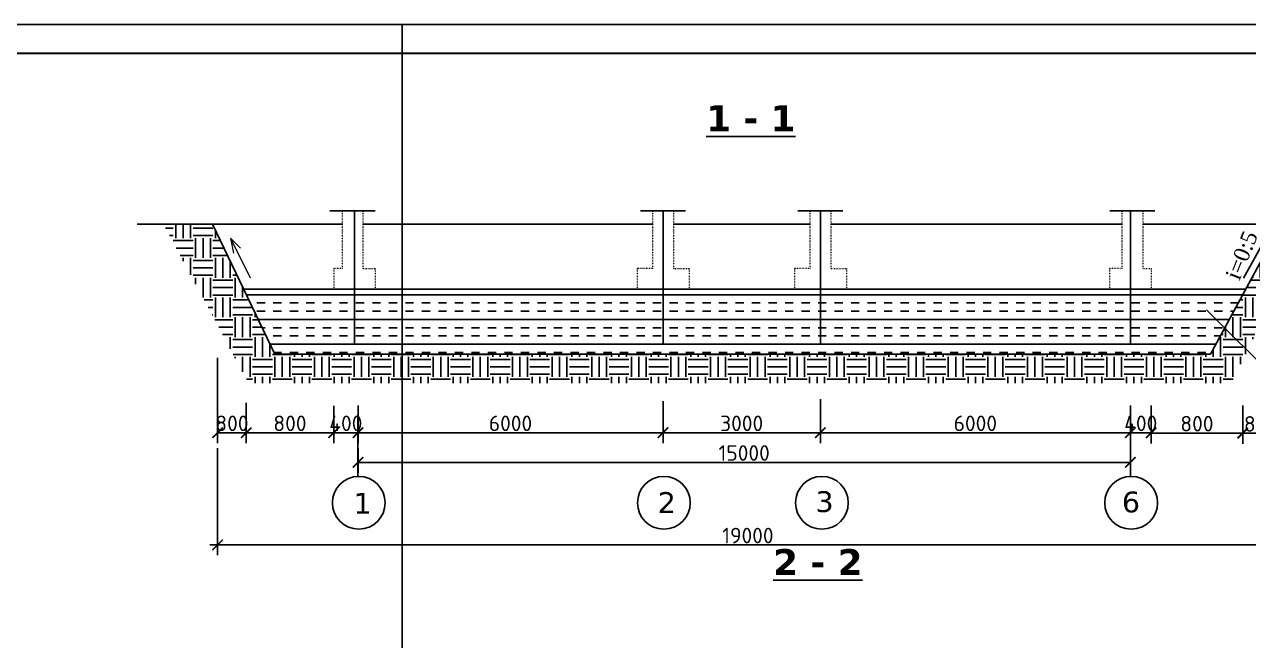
# Model space of a CAD drawing. Header units: millimetres. Extents: x 572274 to 2241483, y -888675 to -304135.
# Drawn here: x 825698 to 849243, y -614907 to -603052 of the extents above; entities that cross this region are included whole.
import ezdxf

# ---------------------------------------------------------------- set-up
doc = ezdxf.new("R2010")
doc.units = ezdxf.units.MM
doc.linetypes.add('ACAD_ISO03W100', pattern=[30, 12, -18])
doc.layers.add('RAMKA', color=19, linetype='Continuous')
doc.layers.add('ок', color=140, linetype='Continuous')
doc.styles.get("Standard").update_dxf_attribs({"font": 'isocpeur.ttf'})
doc.styles.add('TNRoman', font='timesbd.ttf')
doc.dimstyles.new('ISO-25$0', dxfattribs={"dimtxt": 300, "dimasz": 200, "dimexe": 100, "dimexo": 300, "dimgap": 50, "dimtad": 1, "dimdec": 0, "dimtxsty": 'Standard', "dimblk": 'OBLIQUE', "dimcen": 250, "dimdle": 150, "dimadec": 0, "dimazin": 0, "dimtfac": 1, "dimtdec": 0, "dimtmove": 0, "dimatfit": 3, "dimldrblk": 'OBLIQUE', "dimfxl": 1.25, "dimarcsym": 0})
pattern_1 = [(0, (180860.96, -1366449.32), (381, 381), [381, -381]), (0, (180860.96, -1366306.45), (381, 381), [381, -381]), (0, (180860.96, -1366163.57), (381, 381), [381, -381]), (90, (180908.6, -1366115.95), (-381, 381), [381, -381]), (90, (181051.46, -1366115.95), (-381, 381), [381, -381]), (90, (181194.33, -1366115.95), (-381, 381), [381, -381])]

# ---------------------------------------------------------------- blocks, each defined once
blk = doc.blocks.new('_ArchTick')
at = {"color": 0, "linetype": 'ByBlock', "const_width": 0.15}
blk.add_lwpolyline([(-0.5, -0.5), (0.5, 0.5)], dxfattribs=at)
blk = doc.blocks.new('*D1619')
at = {"layer": 'Defpoints', "color": 0, "lineweight": 25}
for p in [(847371, -610082), (849132, -610082), (849132, -610914)]:
    blk.add_point(p, dxfattribs=at)
at = {"layer": 'RAMKA', "color": 5, "lineweight": -2}
for p, q in [((847371, -610382), (847371, -611114)), ((849132, -610382), (849132, -611114)), ((847371, -610914), (849132, -610914))]:
    blk.add_line(p, q, dxfattribs=at)
at = {"layer": 'RAMKA', "color": 5, "lineweight": -2, "xscale": 200, "yscale": 200, "zscale": 200, "rotation": 180}
blk.add_blockref('_ArchTick', (847371, -610914), dxfattribs=at)
at = {"layer": 'RAMKA', "color": 5, "lineweight": -2, "xscale": 200, "yscale": 200, "zscale": 200}
blk.add_blockref('_ArchTick', (849132, -610914), dxfattribs=at)
at = {"layer": 'RAMKA', "color": 5, "insert": (848251, -610734), "char_height": 300, "attachment_point": 5}
blk.add_mtext('800', dxfattribs=at)
blk = doc.blocks.new('*D1620')
at = {"layer": 'Defpoints', "color": 0, "lineweight": 25}
for p in [(829964, -610349), (831646, -610447), (829964, -610908)]:
    blk.add_point(p, dxfattribs=at)
at = {"layer": 'RAMKA', "color": 5, "lineweight": -2}
for p, q in [((829964, -610649), (829964, -611108)), ((831646, -610747), (831646, -611108)), ((831646, -610908), (829964, -610908))]:
    blk.add_line(p, q, dxfattribs=at)
at = {"layer": 'RAMKA', "color": 5, "lineweight": -2, "xscale": 200, "yscale": 200, "zscale": 200, "rotation": 180}
blk.add_blockref('_ArchTick', (829964, -610908), dxfattribs=at)
at = {"layer": 'RAMKA', "color": 5, "lineweight": -2, "xscale": 200, "yscale": 200, "zscale": 200}
blk.add_blockref('_ArchTick', (831646, -610908), dxfattribs=at)
at = {"layer": 'RAMKA', "color": 5, "insert": (830805, -610728), "char_height": 300, "attachment_point": 5}
blk.add_mtext('800', dxfattribs=at)
blk = doc.blocks.new('*D1621')
at = {"layer": 'Defpoints', "color": 0, "lineweight": 25}
for p in [(829414, -609168), (829964, -610032), (829414, -610908)]:
    blk.add_point(p, dxfattribs=at)
at = {"layer": 'RAMKA', "color": 5, "lineweight": -2}
for p, q in [((829414, -609468), (829414, -611108)), ((829964, -610332), (829964, -611108)), ((829964, -610908), (829414, -610908))]:
    blk.add_line(p, q, dxfattribs=at)
at = {"layer": 'RAMKA', "color": 5, "lineweight": -2, "xscale": 200, "yscale": 200, "zscale": 200, "rotation": 180}
blk.add_blockref('_ArchTick', (829414, -610908), dxfattribs=at)
at = {"layer": 'RAMKA', "color": 5, "lineweight": -2, "xscale": 200, "yscale": 200, "zscale": 200}
blk.add_blockref('_ArchTick', (829964, -610908), dxfattribs=at)
at = {"layer": 'RAMKA', "color": 5, "insert": (829689, -610728), "char_height": 300, "attachment_point": 5}
blk.add_mtext('800', dxfattribs=at)
blk = doc.blocks.new('*D1622')
at = {"layer": 'Defpoints', "color": 0, "lineweight": 25}
for p in [(849814, -609168), (849132, -610422), (849814, -610919)]:
    blk.add_point(p, dxfattribs=at)
at = {"layer": 'RAMKA', "color": 5, "lineweight": -2}
for p, q in [((849814, -609468), (849814, -611119)), ((849132, -610722), (849132, -611119)), ((849132, -610919), (849814, -610919))]:
    blk.add_line(p, q, dxfattribs=at)
at = {"layer": 'RAMKA', "color": 5, "lineweight": -2, "xscale": 200, "yscale": 200, "zscale": 200, "rotation": 180}
blk.add_blockref('_ArchTick', (849132, -610919), dxfattribs=at)
at = {"layer": 'RAMKA', "color": 5, "lineweight": -2, "xscale": 200, "yscale": 200, "zscale": 200}
blk.add_blockref('_ArchTick', (849814, -610919), dxfattribs=at)
at = {"layer": 'RAMKA', "color": 5, "insert": (849473, -610739), "char_height": 300, "attachment_point": 5}
blk.add_mtext('800', dxfattribs=at)
blk = doc.blocks.new('*D1623')
at = {"layer": 'Defpoints', "color": 0, "lineweight": 25}
for p in [(831646, -610090), (832114, -610082), (832114, -610908)]:
    blk.add_point(p, dxfattribs=at)
at = {"layer": 'RAMKA', "color": 5, "lineweight": -2}
for p, q in [((831646, -610390), (831646, -611108)), ((832114, -610382), (832114, -611108)), ((831646, -610908), (832114, -610908))]:
    blk.add_line(p, q, dxfattribs=at)
at = {"layer": 'RAMKA', "color": 5, "lineweight": -2, "xscale": 200, "yscale": 200, "zscale": 200, "rotation": 180}
blk.add_blockref('_ArchTick', (831646, -610908), dxfattribs=at)
at = {"layer": 'RAMKA', "color": 5, "lineweight": -2, "xscale": 200, "yscale": 200, "zscale": 200}
blk.add_blockref('_ArchTick', (832114, -610908), dxfattribs=at)
at = {"layer": 'RAMKA', "color": 5, "insert": (831880, -610728), "char_height": 300, "attachment_point": 5}
blk.add_mtext('400', dxfattribs=at)
blk = doc.blocks.new('*D1624')
at = {"layer": 'Defpoints', "color": 0, "lineweight": 25}
for p in [(837981, -610004), (832114, -610082), (837981, -610908)]:
    blk.add_point(p, dxfattribs=at)
at = {"layer": 'RAMKA', "color": 5, "lineweight": -2}
for p, q in [((832114, -610382), (832114, -611108)), ((837981, -610304), (837981, -611108)), ((832114, -610908), (837981, -610908))]:
    blk.add_line(p, q, dxfattribs=at)
at = {"layer": 'RAMKA', "color": 5, "lineweight": -2, "xscale": 200, "yscale": 200, "zscale": 200, "rotation": 180}
blk.add_blockref('_ArchTick', (832114, -610908), dxfattribs=at)
at = {"layer": 'RAMKA', "color": 5, "lineweight": -2, "xscale": 200, "yscale": 200, "zscale": 200}
blk.add_blockref('_ArchTick', (837981, -610908), dxfattribs=at)
at = {"layer": 'RAMKA', "color": 5, "insert": (835047, -610728), "char_height": 300, "attachment_point": 5}
blk.add_mtext('6000', dxfattribs=at)
blk = doc.blocks.new('*D1625')
at = {"layer": 'Defpoints', "color": 0, "lineweight": 25}
for p in [(846971, -610082), (847371, -610082), (847371, -610908)]:
    blk.add_point(p, dxfattribs=at)
at = {"layer": 'RAMKA', "color": 5, "lineweight": -2}
for p, q in [((846971, -610382), (846971, -611108)), ((847371, -610382), (847371, -611108)), ((846971, -610908), (847371, -610908))]:
    blk.add_line(p, q, dxfattribs=at)
at = {"layer": 'RAMKA', "color": 5, "lineweight": -2, "xscale": 200, "yscale": 200, "zscale": 200, "rotation": 180}
blk.add_blockref('_ArchTick', (846971, -610908), dxfattribs=at)
at = {"layer": 'RAMKA', "color": 5, "lineweight": -2, "xscale": 200, "yscale": 200, "zscale": 200}
blk.add_blockref('_ArchTick', (847371, -610908), dxfattribs=at)
at = {"layer": 'RAMKA', "color": 5, "insert": (847171, -610728), "char_height": 300, "attachment_point": 5}
blk.add_mtext('400', dxfattribs=at)
blk = doc.blocks.new('*D1626')
at = {"layer": 'Defpoints', "color": 0, "lineweight": 25}
for p in [(832114, -610909), (846971, -610921), (846971, -611478)]:
    blk.add_point(p, dxfattribs=at)
at = {"layer": 'RAMKA', "color": 5, "lineweight": -2}
for p, q in [((832114, -611209), (832114, -611678)), ((846971, -611221), (846971, -611678)), ((832114, -611478), (846971, -611478))]:
    blk.add_line(p, q, dxfattribs=at)
at = {"layer": 'RAMKA', "color": 5, "lineweight": -2, "xscale": 200, "yscale": 200, "zscale": 200, "rotation": 180}
blk.add_blockref('_ArchTick', (832114, -611478), dxfattribs=at)
at = {"layer": 'RAMKA', "color": 5, "lineweight": -2, "xscale": 200, "yscale": 200, "zscale": 200}
blk.add_blockref('_ArchTick', (846971, -611478), dxfattribs=at)
at = {"layer": 'RAMKA', "color": 5, "insert": (839542, -611298), "char_height": 300, "attachment_point": 5}
blk.add_mtext('15000', dxfattribs=at)
blk = doc.blocks.new('*D1628')
at = {"layer": 'Defpoints', "color": 0, "lineweight": 25}
for p in [(837981, -610004), (841008, -609961), (841008, -610908)]:
    blk.add_point(p, dxfattribs=at)
at = {"layer": 'RAMKA', "color": 5, "lineweight": -2}
for p, q in [((841008, -610261), (841008, -611108)), ((837981, -610304), (837981, -611108)), ((837831, -610908), (841158, -610908))]:
    blk.add_line(p, q, dxfattribs=at)
at = {"layer": 'RAMKA', "color": 5, "lineweight": -2, "xscale": 200, "yscale": 200, "zscale": 200, "rotation": 180}
blk.add_blockref('_ArchTick', (837981, -610908), dxfattribs=at)
at = {"layer": 'RAMKA', "color": 5, "lineweight": -2, "xscale": 200, "yscale": 200, "zscale": 200}
blk.add_blockref('_ArchTick', (841008, -610908), dxfattribs=at)
at = {"layer": 'RAMKA', "color": 5, "insert": (839494, -610728), "char_height": 300, "attachment_point": 5}
blk.add_mtext('3000', dxfattribs=at)
blk = doc.blocks.new('*D1629')
at = {"layer": 'Defpoints', "color": 0, "lineweight": 25}
for p in [(841008, -609961), (846971, -610082), (846971, -610908)]:
    blk.add_point(p, dxfattribs=at)
at = {"layer": 'RAMKA', "color": 5, "lineweight": -2}
for p, q in [((841008, -610261), (841008, -611108)), ((846971, -610382), (846971, -611108)), ((840858, -610908), (847121, -610908))]:
    blk.add_line(p, q, dxfattribs=at)
at = {"layer": 'RAMKA', "color": 5, "lineweight": -2, "xscale": 200, "yscale": 200, "zscale": 200, "rotation": 180}
blk.add_blockref('_ArchTick', (841008, -610908), dxfattribs=at)
at = {"layer": 'RAMKA', "color": 5, "lineweight": -2, "xscale": 200, "yscale": 200, "zscale": 200}
blk.add_blockref('_ArchTick', (846971, -610908), dxfattribs=at)
at = {"layer": 'RAMKA', "color": 5, "insert": (843989, -610728), "char_height": 300, "attachment_point": 5}
blk.add_mtext('6000', dxfattribs=at)
blk = doc.blocks.new('*D1630')
at = {"layer": 'Defpoints', "color": 0, "lineweight": 25}
for p in [(829414, -610908), (849814, -610919), (849814, -613067)]:
    blk.add_point(p, dxfattribs=at)
at = {"layer": 'RAMKA', "color": 5, "lineweight": -2}
for p, q in [((829414, -611208), (829414, -613267)), ((849814, -611219), (849814, -613267)), ((829264, -613067), (849964, -613067))]:
    blk.add_line(p, q, dxfattribs=at)
at = {"layer": 'RAMKA', "color": 5, "lineweight": -2, "xscale": 200, "yscale": 200, "zscale": 200, "rotation": 180}
blk.add_blockref('_ArchTick', (829414, -613067), dxfattribs=at)
at = {"layer": 'RAMKA', "color": 5, "lineweight": -2, "xscale": 200, "yscale": 200, "zscale": 200}
blk.add_blockref('_ArchTick', (849814, -613067), dxfattribs=at)
at = {"layer": 'RAMKA', "color": 5, "insert": (839614, -612887), "char_height": 300, "attachment_point": 5}
blk.add_mtext('19000', dxfattribs=at)

msp = doc.modelspace()

# ---------------------------------------------------------------- hatches: boundary and pattern name
at = {"linetype": 'ByBlock', "ltscale": 50}
h = msp.add_hatch(dxfattribs=at)
h.set_pattern_fill('EARTH', color=256, scale=60, style=0)
h.set_pattern_definition(pattern_1)
h.paths.add_polyline_path([(849217.972, -609324.4), (848786.259, -608893.083), (848513.857, -609396.97), (830513.857, -609396.97), (829313.857, -606896.97), (828373.082, -606896.97), (830009.793, -609953.33), (848908.355, -609953.33)])
h = msp.add_hatch(dxfattribs=at)
h.set_pattern_fill('EARTH', color=256, scale=60, style=0)
h.set_pattern_definition(pattern_1)
h.paths.add_polyline_path([(850144.174, -607442.993), (851030.374, -607442.993), (851030.374, -606896.97), (849865.358, -606896.97), (848786.259, -608893.083), (849217.972, -609324.4)])
at = {"ltscale": 50}
h = msp.add_hatch(dxfattribs=at)
h.set_pattern_fill('INSUL', color=256, scale=50, style=0)
h.set_pattern_definition([(0, (-310292.8, -1045926.5), (0, 476.25), []), (0, (-310292.8, -1045767.75), (0, 476.25), [158.75, -158.75]), (0, (-310292.8, -1045609), (0, 476.25), [158.75, -158.75])])
h.paths.add_polyline_path([(829913.857, -608146.97), (830513.857, -609396.97), (848513.857, -609396.97), (849189.608, -608146.97)])

# ---------------------------------------------------------------- linework, layer by layer
for p, q in [((831813.857, -606640.1), (831572.828, -606640.1)), ((831572.828, -606640.1), (832441.941, -606640.1)), ((832046.305, -606641.523), (832046.305, -609203.622)), ((837787.473, -606640.1), (837546.444, -606640.1)), ((837546.444, -606640.1), (838415.556, -606640.1)), ((837981, -606641.523), (837981, -609203.622)), ((840814.456, -606640.1), (840573.426, -606640.1)), ((840573.426, -606640.1), (841442.539, -606640.1)), ((841007.983, -606641.523), (841007.983, -609203.622)), ((846572.828, -606640.1), (847441.941, -606640.1)), ((846970.944, -606641.523), (846970.944, -609203.622)), ((827864.066, -606896.97), (831813.857, -606896.97)), ((830513.857, -609396.97), (829313.857, -606896.97)), ((832213.857, -606896.97), (837787.473, -606896.97)), ((838187.473, -606896.97), (840814.456, -606896.97)), ((841214.456, -606896.97), (846813.857, -606896.97)), ((847213.857, -606896.97), (851030.374, -606896.97)), ((848513.857, -609396.97), (849865.358, -606896.97)), ((849147.761, -607930.991), (849631.826, -607052.766)), ((829913.857, -608146.97), (849189.608, -608146.97)), ((848437.348, -608544.492), (850632.672, -610737.8)), ((830513.857, -609396.97), (848513.857, -609396.97)), ((846970.944, -610563.748), (846970.944, -611748.879))]:
    msp.add_line(p, q, dxfattribs=at)
at = {"linetype": 'ACAD_ISO03W100', "lineweight": 0}
for p, q in [((831813.857, -607746.97), (831813.857, -606640.1)), ((832213.857, -607746.97), (832213.857, -606640.1)), ((837787.473, -607746.97), (837787.473, -606640.1)), ((838187.473, -607746.97), (838187.473, -606640.1)), ((840814.456, -607746.97), (840814.456, -606640.1)), ((841214.456, -607746.97), (841214.456, -606640.1)), ((846813.857, -607746.97), (846813.857, -606640.1)), ((847213.857, -607746.97), (847213.857, -606640.1)), ((831813.857, -607746.97), (831646.305, -607746.97)), ((831646.305, -607746.97), (831646.305, -608146.97)), ((832213.857, -607746.97), (832446.305, -607746.97)), ((832446.305, -607746.97), (832446.305, -608146.97)), ((837787.473, -607746.97), (837481, -607746.97)), ((837481, -607746.97), (837481, -608146.97)), ((838187.473, -607746.97), (838481, -607746.97)), ((838481, -607746.97), (838481, -608146.97)), ((840814.456, -607746.97), (840507.983, -607746.97)), ((840507.983, -607746.97), (840507.983, -608146.97)), ((841214.456, -607746.97), (841507.983, -607746.97)), ((841507.983, -607746.97), (841507.983, -608146.97)), ((846813.857, -607746.97), (846570.944, -607746.97)), ((846570.944, -607746.97), (846570.944, -608146.97)), ((847213.857, -607746.97), (847370.944, -607746.97)), ((847370.944, -607746.97), (847370.944, -608146.97))]:
    msp.add_line(p, q, dxfattribs=at)
at = {"lineweight": 25}
for p, q in [((832046.305, -608146.97), (832046.305, -607746.97)), ((837981, -608146.97), (837981, -607746.97)), ((841007.983, -608146.97), (841007.983, -607746.97)), ((846970.944, -608146.97), (846970.944, -607746.97))]:
    msp.add_line(p, q, dxfattribs=at)
at = {"lineweight": 30}
msp.add_lwpolyline([(788415.662, -603602.499), (860515.656, -603602.499), (860515.656, -667292.499), (788415.662, -667292.499)], close=True, dxfattribs=at)
at = {"ltscale": 50}
msp.add_circle((846985.783, -612256.559), 507.897, dxfattribs=at)
at = {"layer": 'Defpoints', "color": 1}
for points in [[(832965.662, -603052.499), (786765.662, -603052.499), (786765.662, -635722.499), (832965.662, -635722.499)], [(861065.656, -603052.499), (814865.656, -603052.499), (814865.656, -635722.499), (861065.656, -635722.499)]]:
    msp.add_lwpolyline(points, close=True, dxfattribs=at)
at = {"layer": 'RAMKA'}
msp.add_line((832113.857, -610563.748), (832113.857, -611748.879), dxfattribs=at)
for centre in [(832128.697, -612256.559), (837997.525, -612256.559), (841037.722, -612256.559)]:
    msp.add_circle(centre, 507.897, dxfattribs=at)
at = {"layer": 'ок', "color": 0, "linetype": 'ByBlock', "lineweight": 13}
for p, q in [((829663.183, -607166.304), (830038.215, -607928.014)), ((829663.183, -607166.304), (829855.68, -607354.095)), ((829855.68, -607354.095), (829663.183, -607166.304)), ((829663.183, -607166.304), (829717.366, -607451.044))]:
    msp.add_line(p, q, dxfattribs=at)

# ---------------------------------------------------------------- texts
at = {"ltscale": 50, "attachment_point": 1}
for s, insert, char_height, width in [('{\\fVerdana|b1|i0|c0|p34;\\L1 - 1}', (838811.326, -604605.745), 500, 2302.7856), ('{\\fVerdana|b0|i0|c204|p34;1}', (832028.43, -612064.878), 400, 402.59419), ('{\\fVerdana|b0|i0|c204|p34;2}', (837878.49, -612051.509), 400, 402.59419), ('{\\fVerdana|b0|i0|c204|p34;3}', (840913.133, -612034.489), 400, 402.59419), ('{\\fVerdana|b0|i0|c204|p34;6}', (846807.189, -612040.553), 400, 402.59419), ('{\\fVerdana|b1|i0|c0|p34;\\L2 - 2}', (840101.889, -613147.223), 500, 2302.7856)]:
    msp.add_mtext(s, dxfattribs=dict(at, insert=insert, char_height=char_height, width=width))
at = {"insert": (848789.354, -607882.053), "char_height": 300, "width": 1543.87019, "attachment_point": 1, "rotation": 67.8094287, "style": 'TNRoman'}
msp.add_mtext('{\\fTimes New Roman|b0|i0|c204|p18;i=0:5}', dxfattribs=at)

# ---------------------------------------------------------------- dimensions: what is measured, and where the dimension line sits
at = {"layer": 'RAMKA'}
for base, p1, p2, text, picture, middle in [((829413.857, -610907.902), (829964.176, -610031.856), (829413.857, -609168.208), '800', '*D1621', (829689.017, -610907.902)), ((832113.857, -610908.129), (831646.305, -610090.448), (832113.857, -610082.017), '400', '*D1623', (831880.081, -610908.129)), ((847370.944, -610908.129), (846970.944, -610082.017), (847370.944, -610081.883), '400', '*D1625', (847170.944, -610908.129))]:
    dim = msp.add_linear_dim(base=base, p1=p1, p2=p2, text=text, dimstyle='ISO-25$0', override={"dimexe": 200, "dimgap": 30, "dimdec": 2, "dimrnd": 0, "dimtxsty": 'Standard', "dimblk": 'ArchTick', "dimcen": 200, "dimdle": 0, "dimclrd": 5, "dimclre": 5, "dimclrt": 5, "dimtdec": 2, "dimldrblk": 'ArchTick'}, dxfattribs=at)
    dim.commit()
    dim.dimension.update_dxf_attribs({"geometry": picture, "text_midpoint": middle, "dimtype": 160})
for base, p1, p2, text, override, picture, middle in [((849813.857, -610919.359), (849131.503, -610422.237), (849813.857, -609168.132), '800', {"dimexe": 200, "dimgap": 30, "dimdec": 2, "dimrnd": 0, "dimtxsty": 'Standard', "dimblk": 'ArchTick', "dimcen": 200, "dimdle": 0, "dimclrd": 5, "dimclre": 5, "dimclrt": 5, "dimtdec": 2, "dimldrblk": 'ArchTick'}, '*D1622', (849472.68, -610739.359)), ((837981, -610908.129), (832113.857, -610082.017), (837981, -610003.648), '6000', {"dimexe": 200, "dimgap": 30, "dimdec": 2, "dimrnd": 0, "dimtxsty": 'Standard', "dimblk": 'ArchTick', "dimcen": 200, "dimdle": 0, "dimclrd": 5, "dimclre": 5, "dimclrt": 5, "dimtdec": 2, "dimldrblk": 'ArchTick'}, '*D1624', (835047.429, -610728.129)), ((841007.983, -610908.129), (837981, -610003.648), (841007.983, -609961.269), '3000', {"dimexe": 200, "dimgap": 30, "dimdec": 2, "dimblk": 'ArchTick', "dimcen": 200, "dimclrd": 5, "dimclre": 5, "dimclrt": 5, "dimtdec": 2, "dimldrblk": 'ArchTick'}, '*D1628', (839494.491, -610728.129)), ((846970.944, -610908.129), (841007.983, -609961.269), (846970.944, -610082.017), '6000', {"dimexe": 200, "dimgap": 30, "dimdec": 2, "dimblk": 'ArchTick', "dimcen": 200, "dimclrd": 5, "dimclre": 5, "dimclrt": 5, "dimtdec": 2, "dimldrblk": 'ArchTick'}, '*D1629', (843989.463, -610728.129)), ((849131.503, -610913.567), (847370.944, -610081.883), (849131.503, -610081.883), '800', {"dimexe": 200, "dimgap": 30, "dimdec": 2, "dimrnd": 0, "dimtxsty": 'Standard', "dimblk": 'ArchTick', "dimcen": 200, "dimdle": 0, "dimclrd": 5, "dimclre": 5, "dimclrt": 5, "dimtdec": 2, "dimldrblk": 'ArchTick'}, '*D1619', (848251.223, -610733.567)), ((829964.176, -610907.902), (831646.305, -610447.482), (829964.176, -610349.479), '800', {"dimexe": 200, "dimgap": 30, "dimdec": 2, "dimrnd": 0, "dimtxsty": 'Standard', "dimblk": 'ArchTick', "dimcen": 200, "dimdle": 0, "dimclrd": 5, "dimclre": 5, "dimclrt": 5, "dimtdec": 2, "dimldrblk": 'ArchTick'}, '*D1620', (830805.241, -610727.902)), ((849813.857, -613066.605), (829413.857, -610907.902), (849813.857, -610919.359), '19000', {"dimexe": 200, "dimgap": 30, "dimdec": 2, "dimblk": 'ArchTick', "dimcen": 200, "dimclrd": 5, "dimclre": 5, "dimclrt": 5, "dimtdec": 2, "dimldrblk": 'ArchTick'}, '*D1630', (839613.857, -612886.605)), ((846970.944, -611477.814), (832113.857, -610909.152), (846970.944, -610920.609), '15000', {"dimexe": 200, "dimgap": 30, "dimdec": 2, "dimrnd": 0, "dimtxsty": 'Standard', "dimblk": 'ArchTick', "dimcen": 200, "dimdle": 0, "dimclrd": 5, "dimclre": 5, "dimclrt": 5, "dimtdec": 2, "dimldrblk": 'ArchTick'}, '*D1626', (839542.401, -611297.814))]:
    dim = msp.add_linear_dim(base=base, p1=p1, p2=p2, text=text, dimstyle='ISO-25$0', override=override, dxfattribs=at)
    dim.commit()
    dim.dimension.update_dxf_attribs({"geometry": picture, "text_midpoint": middle})

doc.saveas('drawing.dxf')
